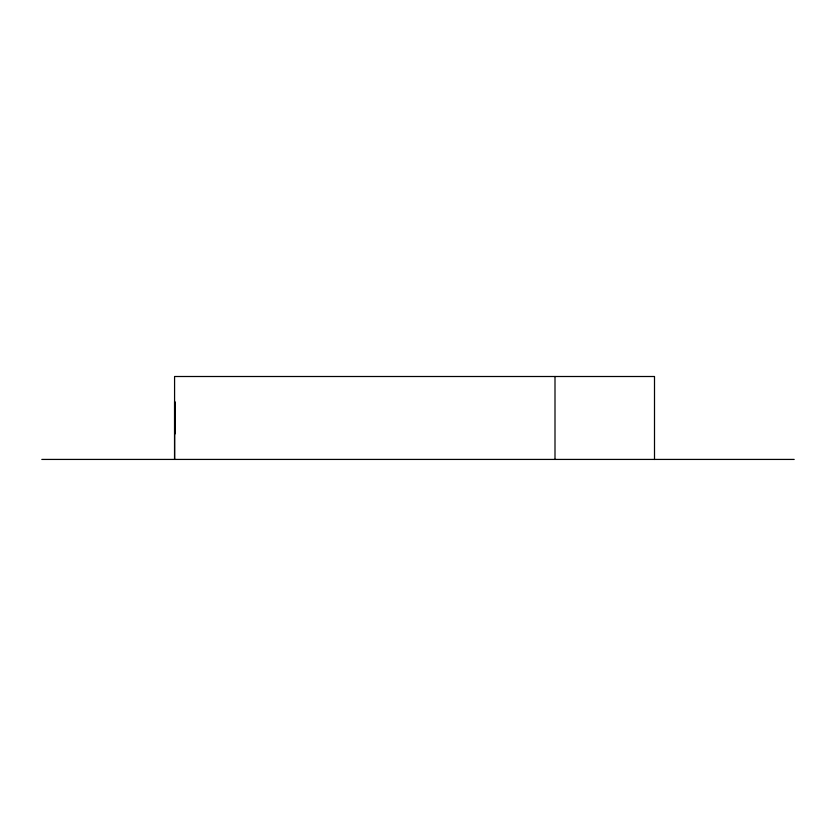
<?xml version="1.0" encoding="UTF-8"?>
<svg xmlns="http://www.w3.org/2000/svg" width="836" height="836" viewBox="0 0 836 836"><rect width="100%" height="100%" fill="white"/><g stroke="black" fill="none" stroke-linecap="round" stroke-linejoin="round"><path stroke-width="1.25" d="M174.578 401.385L174.578 459.424L174.578 376.503L654.504 376.503L654.504 459.497M41.8 459.424L794.2 459.424M555 376.503L555 459.424M175.132 402.074L175.132 433.863"/></g></svg>
